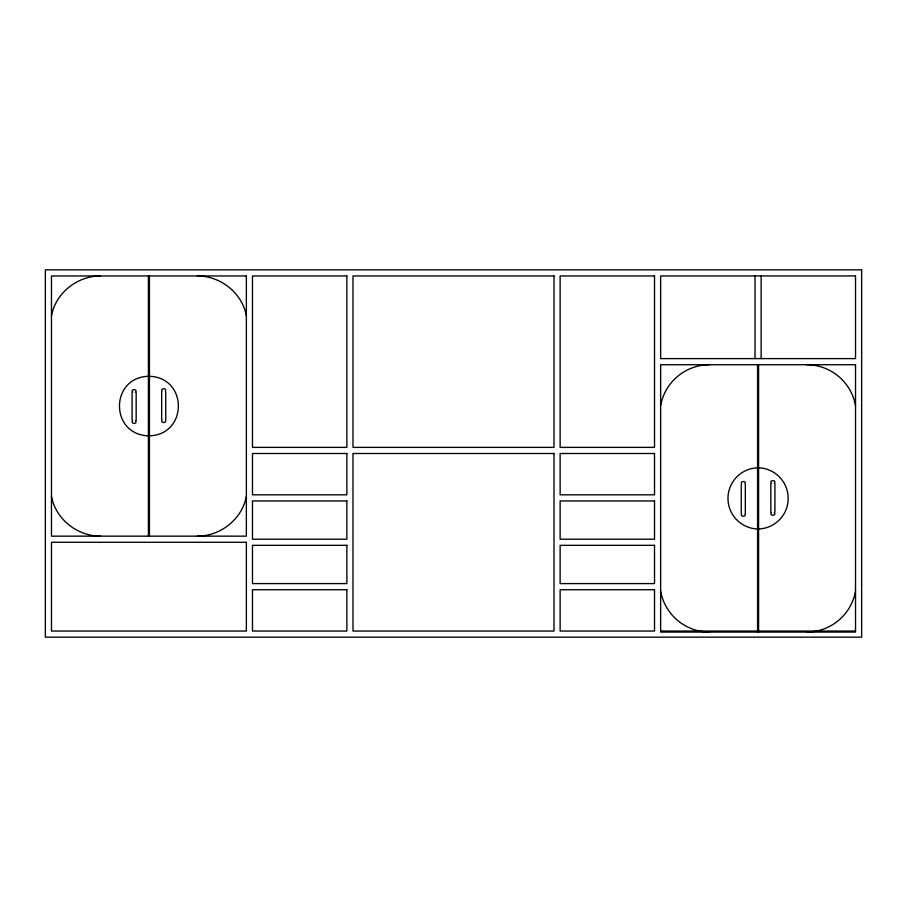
<?xml version="1.0" encoding="UTF-8"?>
<svg xmlns="http://www.w3.org/2000/svg" width="907" height="907" viewBox="0 0 907 907"><rect width="100%" height="100%" fill="white"/><g stroke="black" fill="none" stroke-linecap="round" stroke-linejoin="round"><path stroke-width="1.36" d="M51.472 315.681C55.769 292.859 77.424 275.875 100.45 275.955M246.364 496.424C242.067 519.246 220.412 536.23 197.386 536.15M745.055 483.964C746.756 480.642 739.817 480.642 741.518 483.964M741.518 513.759C739.817 517.081 746.756 517.081 745.055 513.759M165.482 391.098C167.16 387.856 160.267 387.856 161.945 391.098M161.945 420.1C160.267 423.342 167.16 423.342 165.482 420.1M774.317 483.397C777.22 479.712 768.535 479.712 771.438 483.397M771.438 512.466C768.535 516.151 777.22 516.151 774.317 512.466M135.562 392.357C138.442 388.763 129.803 388.763 132.683 392.357M132.683 420.655C129.803 424.249 138.442 424.249 135.562 420.655M149.428 376.258C109.498 376.518 109.498 435.587 149.428 435.848M148.408 435.848C188.339 435.587 188.339 376.518 148.408 376.258M660.636 631.045L855.528 631.045M197.386 275.955C220.412 275.875 242.067 292.859 246.364 315.681M100.45 536.15C77.424 536.23 55.769 519.246 51.472 496.424M774.918 483.794L774.918 512.07M770.837 483.794L770.837 512.07M761.143 275.955L761.143 358.605M758.592 364.727L758.592 632.066M757.572 364.727L757.572 632.066M755.021 275.955L755.021 358.605M745.327 484.723L745.327 512.999M741.246 484.723L741.246 512.999M165.754 391.835L165.754 419.363M161.673 391.835L161.673 419.363M149.428 275.955L149.428 536.15M148.408 275.955L148.408 536.15M136.163 392.742L136.163 420.27M132.082 392.742L132.082 420.27M660.636 405.542A49.794 49.794 0 0 1 709.614 364.727M709.614 632.066A49.794 49.794 0 0 1 660.636 591.251M758.592 529.008A30.611 30.611 0 0 1 727.981 498.397A30.611 30.611 0 0 1 758.592 467.785M855.528 591.251A49.794 49.794 0 0 1 806.55 632.066M806.55 364.727A49.794 49.794 0 0 1 855.528 405.542M757.572 467.785A30.611 30.611 0 0 1 788.183 498.397A30.611 30.611 0 0 1 757.572 529.008M861.65 269.832L45.35 269.832L45.35 637.168L861.65 637.168L861.65 269.832M246.364 275.955L51.472 275.955L51.472 536.15L246.364 536.15L246.364 275.955M346.871 275.955L252.486 275.955L252.486 447.378L346.871 447.378L346.871 275.955M554.007 275.955L352.993 275.955L352.993 447.378L554.007 447.378L554.007 275.955M654.514 275.955L560.129 275.955L560.129 447.378L654.514 447.378L654.514 275.955M855.528 275.955L660.636 275.955L660.636 358.605L855.528 358.605L855.528 275.955M855.528 364.727L660.636 364.727L660.636 632.066L855.528 632.066L855.528 364.727M346.871 453.5L252.486 453.5L252.486 494.825L346.871 494.825L346.871 453.5M554.007 453.5L352.993 453.5L352.993 631.045L554.007 631.045L554.007 453.5M654.514 453.5L560.129 453.5L560.129 494.825L654.514 494.825L654.514 453.5M346.871 500.947L252.486 500.947L252.486 539.212L346.871 539.212L346.871 500.947M654.514 500.947L560.129 500.947L560.129 539.212L654.514 539.212L654.514 500.947M246.364 542.273L51.472 542.273L51.472 631.045L246.364 631.045L246.364 542.273M346.871 545.334L252.486 545.334L252.486 583.598L346.871 583.598L346.871 545.334M654.514 545.334L560.129 545.334L560.129 583.598L654.514 583.598L654.514 545.334M346.871 589.72L252.486 589.72L252.486 631.045L346.871 631.045L346.871 589.72M654.514 589.72L560.129 589.72L560.129 631.045L654.514 631.045L654.514 589.72"/></g></svg>
